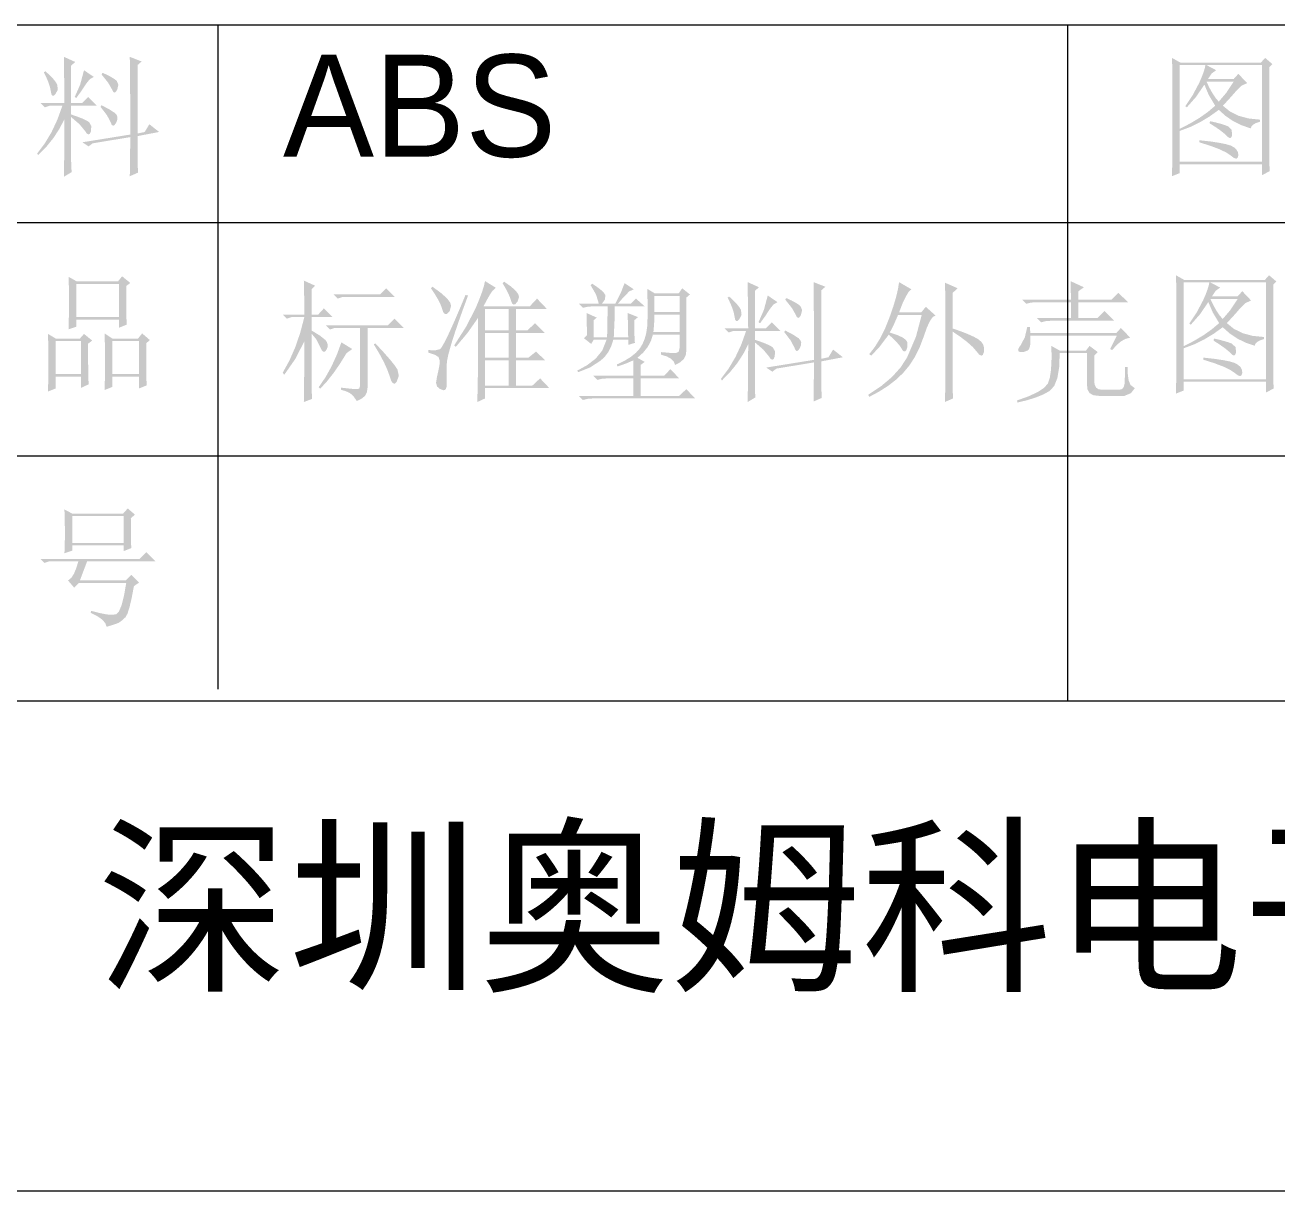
# Model space of a CAD drawing. Header units: millimetres. Extents: x 0 to 272, y 0 to 191.
# Drawn here: x 218.21 to 245.02, y 0 to 24.98 of the extents above; entities that cross this region are included whole.
import ezdxf

# ---------------------------------------------------------------- set-up
doc = ezdxf.new("R2010")
doc.units = ezdxf.units.MM

msp = doc.modelspace()

# ---------------------------------------------------------------- hatches: boundary and pattern name
h = msp.add_hatch(color=0)
h.paths.add_polyline_path([(219.193181, 22.101528), (219.193181, 23.005521), (219.370947, 22.852559), (219.490837, 22.707865), (219.530025, 22.651882), (219.564562, 22.632072), (219.593931, 22.647403), (219.617616, 22.69684), (219.625196, 22.812595), (219.579031, 22.895278), (219.524168, 22.930418), (219.441916, 22.969692), (219.33176, 23.0131), (219.193181, 23.060642), (219.193181, 23.248056), (219.744396, 23.248056), (219.556983, 23.435469), (219.424691, 23.303177), (219.193181, 23.303177), (219.193181, 24.107951), (219.281375, 24.185122), (219.03884, 24.295365), (219.049865, 23.303177), (218.542747, 23.303177), (218.630941, 23.214983), (218.73016, 23.248056), (219.005767, 23.248056), (218.900434, 22.954533), (218.774946, 22.685816), (218.629821, 22.441903), (218.465576, 22.222795), (218.487625, 22.189722), (218.662291, 22.368437), (218.81422, 22.556969), (218.943411, 22.754804), (219.049865, 22.961424), (219.048917, 22.614244), (219.046419, 22.292386), (219.042888, 21.996366), (219.03884, 21.726701), (219.204205, 21.82592), (219.194559, 21.976126)])
h.paths.add_polyline_path([(218.641965, 23.986684), (218.608892, 23.964635), (218.667803, 23.842765), (218.712245, 23.733814), (218.742218, 23.638299), (218.75772, 23.556736), (218.770123, 23.493777), (218.790793, 23.46234), (218.819732, 23.462943), (218.856939, 23.496102), (218.907238, 23.591876), (218.895524, 23.700052), (218.861332, 23.758016), (218.808019, 23.824765), (218.735069, 23.900815)])
h.paths.add_polyline_path([(219.865663, 23.953611), (219.843615, 23.920538), (219.98762, 23.739326), (220.069613, 23.595321), (220.09459, 23.545626), (220.1206, 23.528486), (220.148678, 23.543386), (220.179856, 23.589809), (220.20535, 23.696607), (220.168832, 23.782734), (220.122237, 23.818736), (220.056521, 23.859905), (219.971169, 23.905208)])
h.paths.add_polyline_path([(219.843615, 23.25908), (219.821566, 23.226007), (219.962815, 23.04135), (220.042052, 22.889766), (220.06479, 22.83697), (220.091661, 22.818797), (220.122667, 22.83473), (220.157807, 22.884253), (220.181406, 22.946437), (220.185368, 23.001387), (220.168659, 23.050135), (220.130247, 23.093715), (220.007601, 23.172263)])
h.paths.add_polyline_path([(220.460976, 22.630694), (219.435715, 22.46533), (219.568007, 22.377135), (219.656201, 22.443281), (220.460976, 22.575573), (220.449951, 21.737726), (220.62634, 21.814896), (220.619967, 21.962777), (220.616694, 22.14218), (220.615488, 22.353623), (220.615316, 22.597622), (221.078337, 22.685816), (220.868875, 22.851181), (220.769656, 22.685816), (220.615316, 22.652743), (220.615316, 24.118976), (220.70351, 24.196146), (220.449951, 24.295365), (220.453999, 23.930615), (220.457531, 23.531242), (220.460028, 23.097763)])
h.paths.add_polyline_path([(219.67825, 23.865417), (219.468788, 24.008733), (219.386106, 23.699363), (219.270351, 23.435469), (219.303424, 23.41342), (219.420557, 23.57534), (219.512885, 23.716589), (219.591434, 23.815807)])
h = msp.add_hatch(color=0)
h.paths.add_polyline_path([(244.859087, 24.074878), (244.925233, 24.141024), (244.770892, 24.273316), (244.682698, 24.174097), (242.951882, 24.174097), (242.775493, 24.273316), (242.783072, 24.051452), (242.786517, 23.854392), (242.786517, 22.189722), (242.775493, 21.737726), (242.940858, 21.803872), (242.940858, 21.991285), (244.704747, 21.991285), (244.704747, 21.759774), (244.870111, 21.847969), (244.860465, 22.036071), (244.859087, 22.244844)])
h.paths.add_polyline_path([(242.940858, 24.118976), (243.492073, 24.118976), (243.477604, 24.048696), (243.450732, 23.961879), (243.411458, 23.858526), (243.359781, 23.738637), (243.223355, 23.481633), (243.062125, 23.237031), (243.095198, 23.214983), (243.292946, 23.438914), (243.470024, 23.700052), (243.565109, 23.476121), (243.701535, 23.248056), (243.548572, 23.117831), (243.370806, 22.99174), (243.168234, 22.869784), (242.940858, 22.751962)])
h.paths.add_polyline_path([(242.940858, 22.046406), (242.940858, 22.707865), (243.166339, 22.792442), (243.380452, 22.896656), (243.584229, 23.019473), (243.778705, 23.159861), (243.927361, 23.026536), (244.09152, 22.915948), (244.270148, 22.828098), (244.462212, 22.762986), (244.480815, 22.808634), (244.520089, 22.847046), (244.580034, 22.879258), (244.660649, 22.906302), (244.660649, 22.950399), (244.415703, 22.975204), (244.201763, 23.033082), (244.018828, 23.124032), (243.866899, 23.248056), (244.031575, 23.427201), (244.159043, 23.573273), (244.265841, 23.675936), (244.385042, 23.733125), (244.197628, 23.931562), (244.09841, 23.821319), (243.547194, 23.821319), (243.629877, 23.942587), (243.723583, 24.008733), (243.514122, 24.118976), (244.704747, 24.118976), (244.704747, 22.046406)])
h.paths.add_polyline_path([(243.514122, 23.766198), (244.09841, 23.766198), (243.940624, 23.526419), (243.778705, 23.33625), (243.712559, 23.412731), (243.646413, 23.509883), (243.580267, 23.627705)])
h.paths.add_polyline_path([(243.591292, 22.917326), (243.580267, 22.873229), (243.70541, 22.79382), (243.808333, 22.721645), (243.889551, 22.657738), (243.949582, 22.603134), (243.990923, 22.563946), (244.023996, 22.554213), (244.0488, 22.574453), (244.065337, 22.625182), (244.052245, 22.732669), (243.977142, 22.807083), (243.909877, 22.832835), (243.823491, 22.860138), (243.717468, 22.888474)])
h.paths.add_polyline_path([(243.359781, 22.509427), (243.359781, 22.46533), (243.600593, 22.388763), (243.793863, 22.315813), (243.939591, 22.245963), (244.037776, 22.178698), (244.103061, 22.129175), (244.150775, 22.113241), (244.181953, 22.131414), (244.197628, 22.18421), (244.19048, 22.247169), (244.16111, 22.30341), (244.110037, 22.352417), (244.037776, 22.393672), (243.930289, 22.425711), (243.781461, 22.455684), (243.591292, 22.483589)])
h = msp.add_hatch(color=0)
h.paths.add_polyline_path([(220.802729, 18.161441), (220.879899, 18.227587), (220.714535, 18.370903), (220.62634, 18.26066), (220.075125, 18.26066), (219.90976, 18.370903), (219.91734, 18.090472), (219.920785, 17.764566), (219.91734, 17.436593), (219.90976, 17.158229), (220.075125, 17.224375), (220.075125, 17.444861), (220.648389, 17.444861), (220.648389, 17.191302), (220.813753, 17.257448), (220.810115, 17.296744), (220.80738, 17.356839), (220.805421, 17.437863), (220.804107, 17.539946), (220.803311, 17.663216), (220.802901, 17.807802), (220.802751, 17.973834)])
h.paths.add_polyline_path([(220.075125, 18.205538), (220.648389, 18.205538), (220.648389, 17.499983), (220.075125, 17.499983)])
h.paths.add_polyline_path([(220.372781, 19.385139), (220.460976, 19.451285), (220.284587, 19.594601), (220.196392, 19.484358), (219.314448, 19.484358), (219.138059, 19.583576), (219.145638, 19.341042), (219.149083, 19.08197), (219.145638, 18.789137), (219.138059, 18.459097), (219.303424, 18.514219), (219.303424, 18.668559), (220.218441, 18.668559), (220.218441, 18.49217), (220.383806, 18.558316), (220.377432, 18.715412), (220.374159, 18.905582), (220.372954, 19.128824)])
h.paths.add_polyline_path([(219.303424, 19.429236), (220.218441, 19.429236), (220.218441, 18.723681), (219.303424, 18.723681)])
h.paths.add_polyline_path([(219.556983, 18.150417), (219.645177, 18.216562), (219.468788, 18.359878), (219.380594, 18.26066), (218.862451, 18.26066), (218.697087, 18.359878), (218.704666, 18.086338), (218.708111, 17.759054), (218.704666, 17.421434), (218.697087, 17.125156), (218.862451, 17.191302), (218.862451, 17.444861), (219.402642, 17.444861), (219.402642, 17.202326), (219.568007, 17.279497), (219.561634, 17.432631), (219.558361, 17.62814), (219.557155, 17.867058)])
h.paths.add_polyline_path([(218.862451, 18.205538), (219.402642, 18.205538), (219.402642, 17.499983), (218.862451, 17.499983)])
h = msp.add_hatch(color=0)
h.paths.add_polyline_path([(244.943753, 19.418212), (245.009899, 19.484358), (244.855559, 19.616649), (244.767365, 19.517431), (243.036549, 19.517431), (242.86016, 19.616649), (242.867739, 19.394785), (242.871184, 19.197726), (242.871184, 17.533056), (242.86016, 17.081059), (243.025524, 17.147205), (243.025524, 17.334618), (244.789413, 17.334618), (244.789413, 17.103108), (244.954778, 17.191302), (244.945132, 17.379404), (244.943753, 17.588177)])
h.paths.add_polyline_path([(243.025524, 19.462309), (243.57674, 19.462309), (243.56227, 19.392029), (243.535398, 19.305213), (243.496124, 19.20186), (243.444448, 19.08197), (243.308022, 18.824966), (243.146792, 18.580365), (243.179865, 18.558316), (243.377613, 18.782247), (243.554691, 19.043385), (243.649776, 18.819454), (243.786201, 18.591389), (243.633239, 18.461164), (243.455472, 18.335074), (243.252901, 18.213117), (243.025524, 18.095295)])
h.paths.add_polyline_path([(243.025524, 17.38974), (243.025524, 18.051198), (243.251006, 18.135775), (243.465118, 18.239989), (243.668896, 18.362807), (243.863372, 18.503194), (244.012027, 18.369869), (244.176186, 18.259282), (244.354814, 18.171432), (244.546878, 18.106319), (244.565482, 18.151967), (244.604756, 18.19038), (244.664701, 18.222591), (244.745316, 18.249635), (244.745316, 18.293733), (244.50037, 18.318537), (244.286429, 18.376415), (244.103495, 18.467365), (243.951566, 18.591389), (244.116242, 18.770534), (244.24371, 18.916606), (244.350508, 19.01927), (244.469708, 19.076458), (244.282295, 19.274896), (244.183076, 19.164653), (243.631861, 19.164653), (243.714543, 19.28592), (243.80825, 19.352066), (243.598788, 19.462309), (244.789413, 19.462309), (244.789413, 17.38974)])
h.paths.add_polyline_path([(243.598788, 19.109531), (244.183076, 19.109531), (244.025291, 18.869753), (243.863372, 18.679583), (243.797226, 18.756064), (243.73108, 18.853216), (243.664934, 18.971038)])
h.paths.add_polyline_path([(243.675958, 18.26066), (243.664934, 18.216562), (243.790077, 18.137153), (243.892999, 18.064978), (243.974217, 18.001072), (244.034248, 17.946467), (244.075589, 17.907279), (244.108662, 17.897547), (244.133467, 17.917787), (244.150003, 17.968516), (244.136912, 18.076003), (244.061809, 18.150417), (243.994544, 18.176169), (243.908158, 18.203471), (243.802135, 18.231807)])
h.paths.add_polyline_path([(243.444448, 17.85276), (243.444448, 17.808663), (243.68526, 17.732096), (243.87853, 17.659146), (244.024257, 17.589297), (244.122443, 17.522031), (244.187727, 17.472508), (244.235442, 17.456574), (244.26662, 17.474747), (244.282295, 17.527543), (244.275147, 17.590503), (244.245777, 17.646744), (244.194704, 17.69575), (244.122443, 17.737005), (244.014956, 17.769045), (243.866128, 17.799017), (243.675958, 17.826922)])
h = msp.add_hatch(color=0)
h.paths.add_polyline_path([(225.710309, 18.157472), (225.677236, 18.135424), (225.797212, 17.935005), (225.892899, 17.755774), (225.964815, 17.598247), (226.013477, 17.462941), (226.048445, 17.358641), (226.086513, 17.3024), (226.126649, 17.294734), (226.167818, 17.336161), (226.213293, 17.46363), (226.184354, 17.595233), (226.129663, 17.679982), (226.032081, 17.801938), (225.892124, 17.961102)])
h.paths.add_polyline_path([(224.81734, 19.204781), (224.905535, 19.116587), (225.004753, 19.14966), (226.129233, 19.14966), (225.941819, 19.337073), (225.809528, 19.204781)])
h.paths.add_polyline_path([(224.971681, 17.209382), (224.971681, 17.165285), (225.078479, 17.131523), (225.164606, 17.093627), (225.234886, 17.032993), (225.313434, 16.92275), (225.416098, 16.973737), (225.489823, 17.032993), (225.529786, 17.114297), (225.544944, 17.220406), (225.544944, 18.488201), (226.316646, 18.488201), (226.118208, 18.686639), (225.974892, 18.543323), (224.651976, 18.543323), (224.74017, 18.455128), (224.839389, 18.488201), (225.37958, 18.488201), (225.37958, 17.231431), (225.363732, 17.1894), (225.318946, 17.176309), (225.272437, 17.178376), (225.199057, 17.184577), (225.098805, 17.194913)])
h.paths.add_polyline_path([(224.982705, 18.179521), (224.884434, 17.911837), (224.771176, 17.662757), (224.642416, 17.43228), (224.497635, 17.220406), (224.530708, 17.187333), (224.671268, 17.340296), (224.811828, 17.518062), (224.952388, 17.720634), (225.092948, 17.94801), (225.214215, 18.036205)])
h.paths.add_polyline_path([(224.343295, 18.366934), (224.442514, 18.247045), (224.525196, 18.085814), (224.55913, 18.013467), (224.594098, 17.978327), (224.629066, 17.980394), (224.663, 18.019668), (224.68591, 18.075651), (224.689183, 18.128533), (224.673852, 18.179349), (224.640951, 18.22913), (224.521062, 18.324904), (224.343295, 18.43308), (224.343295, 18.719712), (224.795292, 18.719712), (224.607878, 18.907125), (224.486611, 18.774833), (224.343295, 18.774833), (224.343295, 19.315024), (224.420465, 19.392194), (224.177931, 19.502437), (224.18551, 19.16344), (224.188955, 18.774833), (223.725934, 18.774833), (223.814128, 18.686639), (223.913347, 18.719712), (224.188955, 18.719712), (224.101105, 18.384849), (223.994651, 18.07479), (223.869595, 17.789536), (223.725934, 17.529087), (223.759007, 17.48499), (223.998786, 17.82881), (224.188955, 18.201569), (224.188007, 17.809948), (224.18551, 17.462252), (224.181979, 17.158997), (224.177931, 16.900701), (224.354319, 16.966847), (224.350681, 17.037407), (224.347946, 17.137552), (224.345987, 17.26741), (224.344673, 17.427112), (224.343876, 17.616786), (224.343467, 17.836562), (224.343317, 18.086568)])
h = msp.add_hatch(color=0)
h.paths.add_polyline_path([(227.894885, 16.900701), (228.06025, 16.977872), (228.06025, 17.198358), (229.438288, 17.198358), (229.239851, 17.407819), (229.074486, 17.253479), (228.721708, 17.253479), (228.721708, 17.79367), (229.350094, 17.79367), (229.151656, 17.981083), (228.986292, 17.848792), (228.721708, 17.848792), (228.721708, 18.377958), (229.339069, 18.377958), (229.129608, 18.58742), (228.964243, 18.43308), (228.721708, 18.43308), (228.721708, 18.896101), (229.383167, 18.896101), (229.173705, 19.116587), (229.019365, 18.951222), (228.027177, 18.951222), (228.097457, 19.082825), (228.159469, 19.193757), (228.217346, 19.281262), (228.29176, 19.348097), (228.06025, 19.491413), (228.034584, 19.379964), (227.991348, 19.244744), (227.931576, 19.086787), (227.8563, 18.907125), (227.654418, 18.514384), (227.398792, 18.113375), (227.431865, 18.080302), (227.681289, 18.37658), (227.90591, 18.697663), (227.90591, 17.451917), (227.904962, 17.374316), (227.902465, 17.256924), (227.898933, 17.099225)])
h.paths.add_polyline_path([(228.567368, 18.896101), (228.567368, 18.43308), (228.06025, 18.43308), (228.06025, 18.896101)])
h.paths.add_polyline_path([(228.06025, 18.377958), (228.567368, 18.377958), (228.567368, 17.848792), (228.06025, 17.848792)])
h.paths.add_polyline_path([(228.06025, 17.79367), (228.567368, 17.79367), (228.567368, 17.253479), (228.06025, 17.253479)])
h.paths.add_polyline_path([(228.435076, 19.447316), (228.499069, 19.337848), (228.550143, 19.241299), (228.58778, 19.158186), (228.611465, 19.089026), (228.629208, 19.034077), (228.65005, 19.000832), (228.675027, 18.988257), (228.705172, 18.995319), (228.754781, 19.049063), (228.787854, 19.144148), (228.774332, 19.208312), (228.716885, 19.285396), (228.614997, 19.375916), (228.468149, 19.480389)])
h.paths.add_polyline_path([(226.935771, 19.370146), (226.902698, 19.337073), (226.991668, 19.201595), (227.060483, 19.084203), (227.109662, 18.984381), (227.13972, 18.901613), (227.159271, 18.838654), (227.184507, 18.798949), (227.21491, 18.783015), (227.249964, 18.79137), (227.303707, 18.852003), (227.332646, 18.962247), (227.310942, 19.036833), (227.237561, 19.128989), (227.112504, 19.239749)])
h.paths.add_polyline_path([(226.847576, 18.014156), (226.847576, 17.959035), (226.988136, 17.912181), (227.06255, 17.865328), (227.085977, 17.799182), (227.084599, 17.699964), (227.061172, 17.57594), (227.029477, 17.43538), (227.009496, 17.308601), (227.03499, 17.231431), (227.088044, 17.184577), (227.161769, 17.15426), (227.197081, 17.156414), (227.221025, 17.179754), (227.234633, 17.224799), (227.238939, 17.292064), (227.234805, 17.473965), (227.238939, 17.705476), (227.246163, 17.782969), (227.267792, 17.891339), (227.303761, 18.030456), (227.354005, 18.200191), (227.418461, 18.400416), (227.497063, 18.631001), (227.589747, 18.891816), (227.696448, 19.182733), (227.641326, 19.193757), (227.531277, 18.929454), (227.432726, 18.698869), (227.345802, 18.502132), (227.270634, 18.339373), (227.207352, 18.21072), (227.156085, 18.116303), (227.116961, 18.056251), (227.090111, 18.030693), (226.983313, 18.005888)])
h = msp.add_hatch(color=0)
h.paths.add_polyline_path([(230.244826, 18.333861), (230.178681, 18.267715), (230.333021, 18.146448), (230.388142, 18.234642), (230.66375, 18.234642), (230.572799, 18.006577), (230.43224, 17.832255), (230.250339, 17.692384), (230.035365, 17.573184), (230.057413, 17.540111), (230.313728, 17.643464), (230.53697, 17.788158), (230.628782, 17.874974), (230.705091, 17.978327), (230.764864, 18.098217), (230.807066, 18.234642), (231.126771, 18.234642), (231.126771, 18.124399), (231.270087, 18.168497), (231.263713, 18.251265), (231.260441, 18.359355), (231.259235, 18.493283), (231.259062, 18.653566), (231.336233, 18.719712), (231.115747, 18.807906), (231.126771, 18.289764), (230.81809, 18.289764), (230.833249, 18.628761), (230.840139, 18.951222), (231.479549, 18.951222), (231.292135, 19.116587), (231.181892, 19.006344), (230.906285, 19.006344), (231.004814, 19.122099), (231.148819, 19.270927), (231.248038, 19.315024), (231.049601, 19.447316), (230.971053, 19.2475), (230.851163, 19.006344), (230.564531, 19.006344), (230.631366, 19.102117), (230.636189, 19.193757), (230.606217, 19.24018), (230.549373, 19.296421), (230.465657, 19.361964), (230.355069, 19.436292), (230.321997, 19.403219), (230.437063, 19.204781), (230.498385, 19.006344), (230.068437, 19.006344), (230.156632, 18.918149), (230.260674, 18.942954), (230.377118, 18.951222), (230.685799, 18.951222), (230.682354, 18.645298), (230.674774, 18.289764), (230.388142, 18.289764), (230.388142, 18.653566), (230.454288, 18.708687), (230.233802, 18.807906)])
h.paths.add_polyline_path([(231.53467, 19.326049), (231.540871, 19.084117), (231.542938, 18.870607), (231.540871, 18.685002), (231.53467, 18.526786), (231.515119, 18.385193), (231.481616, 18.258069), (231.434676, 18.145414), (231.374818, 18.047229), (231.291188, 17.954298), (231.181203, 17.866017), (231.04538, 17.782904), (230.884236, 17.705476), (230.89526, 17.661378), (231.084741, 17.727524), (231.237014, 17.79367), (231.237014, 17.462941), (230.377118, 17.462941), (230.465312, 17.374747), (230.569354, 17.399551), (230.685799, 17.407819), (231.237014, 17.407819), (231.237014, 17.032993), (230.068437, 17.032993), (230.156632, 16.944799), (230.260674, 16.969603), (230.377118, 16.977872), (232.559931, 16.977872), (232.372517, 17.176309), (232.218177, 17.032993), (231.391354, 17.032993), (231.391354, 17.407819), (232.218177, 17.407819), (232.030764, 17.606257), (231.898472, 17.462941), (231.391354, 17.462941), (231.391354, 17.694451), (231.479549, 17.760597), (231.325208, 17.848792), (231.448198, 17.960413), (231.544316, 18.080302), (231.613563, 18.20846), (231.655937, 18.344885), (232.229201, 18.344885), (232.229201, 18.069278), (232.208531, 17.977638), (232.146519, 17.94801), (232.02663, 17.952834), (231.832326, 17.970059), (231.832326, 17.914937), (231.95635, 17.875836), (232.0473, 17.825365), (232.105178, 17.764559), (232.129983, 17.694451), (232.238417, 17.750434), (232.315329, 17.819853), (232.360201, 17.903741), (232.372517, 18.003132), (232.372517, 19.138635), (232.449687, 19.204781), (232.284323, 19.337073), (232.207153, 19.22683), (231.700035, 19.22683)])
h.paths.add_polyline_path([(231.68901, 19.171708), (232.229201, 19.171708), (232.229201, 18.829955), (231.68901, 18.829955)])
h.paths.add_polyline_path([(231.68901, 18.774833), (232.229201, 18.774833), (232.229201, 18.400007), (231.666962, 18.400007), (231.68212, 18.575018)])
h = msp.add_hatch(color=0)
h.paths.add_polyline_path([(233.840514, 17.275528), (233.840514, 18.179521), (234.018281, 18.026559), (234.13817, 17.881865), (234.177358, 17.825882), (234.211895, 17.806072), (234.241265, 17.821403), (234.26495, 17.87084), (234.272529, 17.986595), (234.226365, 18.069278), (234.171501, 18.104418), (234.08925, 18.143692), (233.979093, 18.1871), (233.840514, 18.234642), (233.840514, 18.422056), (234.391729, 18.422056), (234.204316, 18.609469), (234.072024, 18.477177), (233.840514, 18.477177), (233.840514, 19.281951), (233.928708, 19.359122), (233.686174, 19.469365), (233.697198, 18.477177), (233.19008, 18.477177), (233.278274, 18.388983), (233.377493, 18.422056), (233.653101, 18.422056), (233.547767, 18.128533), (233.422279, 17.859816), (233.277155, 17.615903), (233.11291, 17.396795), (233.134958, 17.363722), (233.309625, 17.542437), (233.461553, 17.730969), (233.590744, 17.928804), (233.697198, 18.135424), (233.696251, 17.788244), (233.693753, 17.466386), (233.690222, 17.170366), (233.686174, 16.900701), (233.851538, 16.99992), (233.841892, 17.150126)])
h.paths.add_polyline_path([(233.289299, 19.160684), (233.256226, 19.138635), (233.315137, 19.016765), (233.359579, 18.907814), (233.389551, 18.812299), (233.405054, 18.730736), (233.417456, 18.667777), (233.438127, 18.63634), (233.467066, 18.636943), (233.504273, 18.670102), (233.554571, 18.765876), (233.542858, 18.874052), (233.508665, 18.932016), (233.455352, 18.998765), (233.382402, 19.074815)])
h.paths.add_polyline_path([(234.512997, 19.127611), (234.490948, 19.094538), (234.634953, 18.913326), (234.716946, 18.769321), (234.741923, 18.719626), (234.767934, 18.702486), (234.796011, 18.717386), (234.827189, 18.763809), (234.852683, 18.870607), (234.816165, 18.956734), (234.76957, 18.992736), (234.703855, 19.033905), (234.618503, 19.079208)])
h.paths.add_polyline_path([(234.490948, 18.43308), (234.468899, 18.400007), (234.610148, 18.21535), (234.689385, 18.063766), (234.712123, 18.01097), (234.738995, 17.992797), (234.770001, 18.00873), (234.805141, 18.058253), (234.82874, 18.120437), (234.832701, 18.175387), (234.815993, 18.224135), (234.77758, 18.267715), (234.654934, 18.346263)])
h.paths.add_polyline_path([(235.108309, 17.804694), (234.083049, 17.63933), (234.21534, 17.551135), (234.303535, 17.617281), (235.108309, 17.749573), (235.097285, 16.911726), (235.273674, 16.988896), (235.2673, 17.136777), (235.264027, 17.31618), (235.262822, 17.527623), (235.262649, 17.771622), (235.72567, 17.859816), (235.516208, 18.025181), (235.41699, 17.859816), (235.262649, 17.826743), (235.262649, 19.292976), (235.350844, 19.370146), (235.097285, 19.469365), (235.101333, 19.104615), (235.104864, 18.705242), (235.107362, 18.271763)])
h.paths.add_polyline_path([(234.325583, 19.039417), (234.116122, 19.182733), (234.033439, 18.873363), (233.917684, 18.609469), (233.950757, 18.58742), (234.06789, 18.74934), (234.160219, 18.890589), (234.238767, 18.989807)])
h = msp.add_hatch(color=0)
h.paths.add_polyline_path([(238.075611, 18.411031), (238.250277, 18.292003), (238.393938, 18.182277), (238.506593, 18.080819), (238.588241, 17.986595), (238.644999, 17.917435), (238.690905, 17.8922), (238.725442, 17.911406), (238.748094, 17.975571), (238.7524, 18.054981), (238.732935, 18.127155), (238.690733, 18.191062), (238.626826, 18.245667), (238.533723, 18.297343), (238.411163, 18.353154), (238.258632, 18.413098), (238.075611, 18.477177), (238.075611, 19.237854), (238.185854, 19.337073), (237.910247, 19.45834), (237.917826, 19.264037), (237.921271, 18.995319), (237.921271, 17.385771), (237.917826, 17.1267), (237.910247, 16.900701), (238.086635, 16.977872), (238.076989, 17.176309), (238.075611, 17.440892)])
h.paths.add_polyline_path([(236.929083, 19.469365), (236.907293, 19.32579), (236.866383, 19.151727), (236.805835, 18.947691), (236.725134, 18.7142), (236.629188, 18.475541), (236.52394, 18.26427), (236.410424, 18.080905), (236.289674, 17.925962), (236.333771, 17.892889), (236.514983, 18.087881), (236.708597, 18.344885), (236.802734, 18.25893), (236.878785, 18.182277), (236.937265, 18.113892), (236.978693, 18.052741), (237.006684, 18.006319), (237.033125, 17.98315), (237.058533, 17.983753), (237.083424, 18.008644), (237.108917, 18.086503), (237.105472, 18.185033), (237.072485, 18.235504), (236.998674, 18.287008), (236.884555, 18.338512), (236.730646, 18.388983), (236.816773, 18.557792), (236.907035, 18.763809), (237.414153, 18.763809), (237.290129, 18.296654), (237.09996, 17.854304), (236.961381, 17.640277), (236.77681, 17.436069), (236.54573, 17.241163), (236.267625, 17.055042), (236.289674, 17.010944), (236.49948, 17.122824), (236.690683, 17.244522), (236.863282, 17.377589), (237.017278, 17.523575), (237.150431, 17.683599), (237.268081, 17.865328), (237.369194, 18.067727), (237.452738, 18.289764), (237.524224, 18.492336), (237.590542, 18.63703), (237.652726, 18.723846), (237.711809, 18.752785), (237.502347, 18.940198), (237.403128, 18.818931), (236.929083, 18.818931), (237.007632, 19.021502), (237.077911, 19.166196), (237.135789, 19.261281), (237.193667, 19.315024)])
h = msp.add_hatch(color=0)
h.paths.add_polyline_path([(239.455413, 16.933774), (239.466437, 16.889677), (239.682617, 16.942387), (239.868825, 17.001298), (240.026093, 17.06641), (240.155457, 17.137724), (240.252608, 17.244177), (240.320821, 17.41471), (240.360095, 17.649321), (240.370431, 17.94801), (240.954719, 17.94801), (240.954719, 17.286552), (240.964882, 17.171744), (241.011218, 17.09156), (241.092695, 17.045482), (241.208278, 17.032993), (241.759493, 17.032993), (241.896608, 17.090871), (241.979979, 17.198358), (241.889029, 17.264503), (241.847687, 17.363722), (241.830462, 17.488435), (241.825639, 17.650354), (241.770517, 17.650354), (241.767072, 17.444337), (241.759493, 17.292064), (241.746918, 17.235048), (241.725042, 17.195602), (241.69283, 17.172692), (241.64925, 17.165285), (241.274424, 17.165285), (241.202077, 17.173811), (241.1504, 17.208693), (241.119394, 17.27148), (241.109059, 17.363722), (241.109059, 17.892889), (241.186229, 17.970059), (241.00984, 18.102351), (240.93267, 18.003132), (240.370431, 18.003132), (240.194042, 18.102351), (240.195936, 17.81925), (240.184395, 17.59041), (240.158385, 17.416346), (240.116872, 17.297576), (240.038323, 17.206626), (239.901898, 17.115675), (239.707594, 17.024725)])
h.paths.add_polyline_path([(241.450812, 18.036205), (241.49491, 18.014156), (241.593181, 18.12371), (241.689902, 18.204326), (241.78559, 18.256002), (241.88076, 18.27874), (241.682323, 18.488201), (241.583104, 18.377958), (239.742045, 18.377958), (239.731021, 18.51025), (239.675899, 18.51025), (239.623534, 18.286319), (239.538095, 18.124399), (239.496668, 18.065488), (239.479529, 18.021046), (239.486161, 17.991074), (239.516047, 17.975571), (239.598729, 17.972815), (239.681411, 18.003132), (239.71569, 18.038358), (239.736533, 18.10304), (239.744973, 18.197694), (239.742045, 18.322837), (241.594128, 18.322837)])
h.paths.add_polyline_path([(240.612965, 19.094538), (239.565656, 19.094538), (239.653851, 19.006344), (239.757893, 19.031148), (239.874337, 19.039417), (240.612965, 19.039417), (240.612965, 18.697663), (239.885361, 18.697663), (239.973556, 18.609469), (240.077597, 18.634273), (240.194042, 18.642542), (241.539007, 18.642542), (241.329545, 18.852003), (241.175205, 18.697663), (240.767306, 18.697663), (240.767306, 19.039417), (241.836663, 19.039417), (241.627201, 19.237854), (241.483885, 19.094538), (240.767306, 19.094538), (240.767306, 19.270927), (240.888573, 19.359122), (240.601941, 19.491413)])
h = msp.add_hatch(color=0)
h.paths.add_polyline_path([(220.472, 14.411854), (220.560194, 14.489024), (220.405854, 14.621316), (220.306635, 14.511073), (219.215229, 14.511073), (219.049865, 14.599267), (219.060889, 14.130734), (219.057444, 13.8882), (219.049865, 13.662201), (219.215229, 13.717323), (219.215229, 13.827566), (220.31766, 13.827566), (220.31766, 13.706299), (220.483024, 13.772444), (220.476651, 13.865376), (220.473378, 14.003266), (220.472172, 14.185598)])
h.paths.add_polyline_path([(219.215229, 14.455951), (220.31766, 14.455951), (220.31766, 13.882687), (219.215229, 13.882687)])
h.paths.add_polyline_path([(220.538146, 12.956646), (220.648389, 13.033816), (220.483024, 13.199181), (220.361757, 13.077913), (219.380594, 13.077913), (219.534934, 13.485813), (221.001167, 13.485813), (220.802729, 13.68425), (220.659413, 13.540934), (218.531722, 13.540934), (218.619917, 13.45274), (218.719135, 13.485813), (219.347521, 13.485813), (219.300668, 13.336984), (219.253814, 13.221229), (219.196626, 13.135102), (219.127035, 13.077913), (219.259326, 12.923573), (219.358545, 13.022792), (220.372781, 13.022792), (220.325239, 12.74882), (220.273563, 12.546679), (220.217752, 12.415852), (220.157807, 12.355821), (220.075039, 12.342213), (219.958681, 12.350309), (219.808216, 12.379076), (219.623128, 12.427479), (219.612104, 12.383382), (219.751544, 12.315169), (219.855328, 12.242822), (219.922938, 12.166341), (219.953858, 12.085726), (220.103375, 12.131201), (220.207417, 12.168408), (220.28252, 12.221462), (220.361757, 12.295187), (220.400945, 12.36986), (220.44375, 12.50396), (220.489656, 12.699039)])

# ---------------------------------------------------------------- linework, layer by layer
at = {"color": 0, "lineweight": 0}
for points in [[(272.372667, 24.976667), (185.928, 24.976667)], [(222.334667, 24.976667), (222.334667, 10.752667)], [(240.538, 24.976667), (240.538, 10.498667)], [(213.614, 20.743333), (240.538, 20.743333)], [(240.538, 20.743333), (272.372667, 20.743333)], [(213.614, 15.748), (240.538, 15.748)], [(240.538, 15.748), (272.372667, 15.748)], [(213.614, 10.498667), (272.372667, 10.498667)], [(0, 0), (272.372667, 0)]]:
    msp.add_lwpolyline(points, dxfattribs=at)

# ---------------------------------------------------------------- texts
at = {"color": 0, "attachment_point": 1}
for s, insert, char_height in [('{\\fCenturyGothic|b0|i0|c0;ABS}', (223.731667, 24.342908), 2.188464), ('{\\fCenturyGothic|b0|i0|c0;  }', (240.665, 19.40402), 2.188464), ('{\\fCenturyGothic|b0|i0|c0;  }', (223.378889, 4.429873), 0.972651), ('{\\fCenturyGothic|b0|i0|c0;  }', (231.14, 4.429873), 0.972651), ('{\\fCenturyGothic|b0|i0|c0;  }', (239.959444, 4.429873), 0.972651)]:
    msp.add_mtext(s, dxfattribs=dict(at, insert=insert, char_height=char_height))
at = {"insert": (219.748184, 7.578434), "char_height": 3, "width": 51.60271249, "attachment_point": 1}
msp.add_mtext('{\\fSimSun|b0|i0|c134|p2;深圳奥姆科电子有限公司}', dxfattribs=at)

doc.saveas('drawing.dxf')
